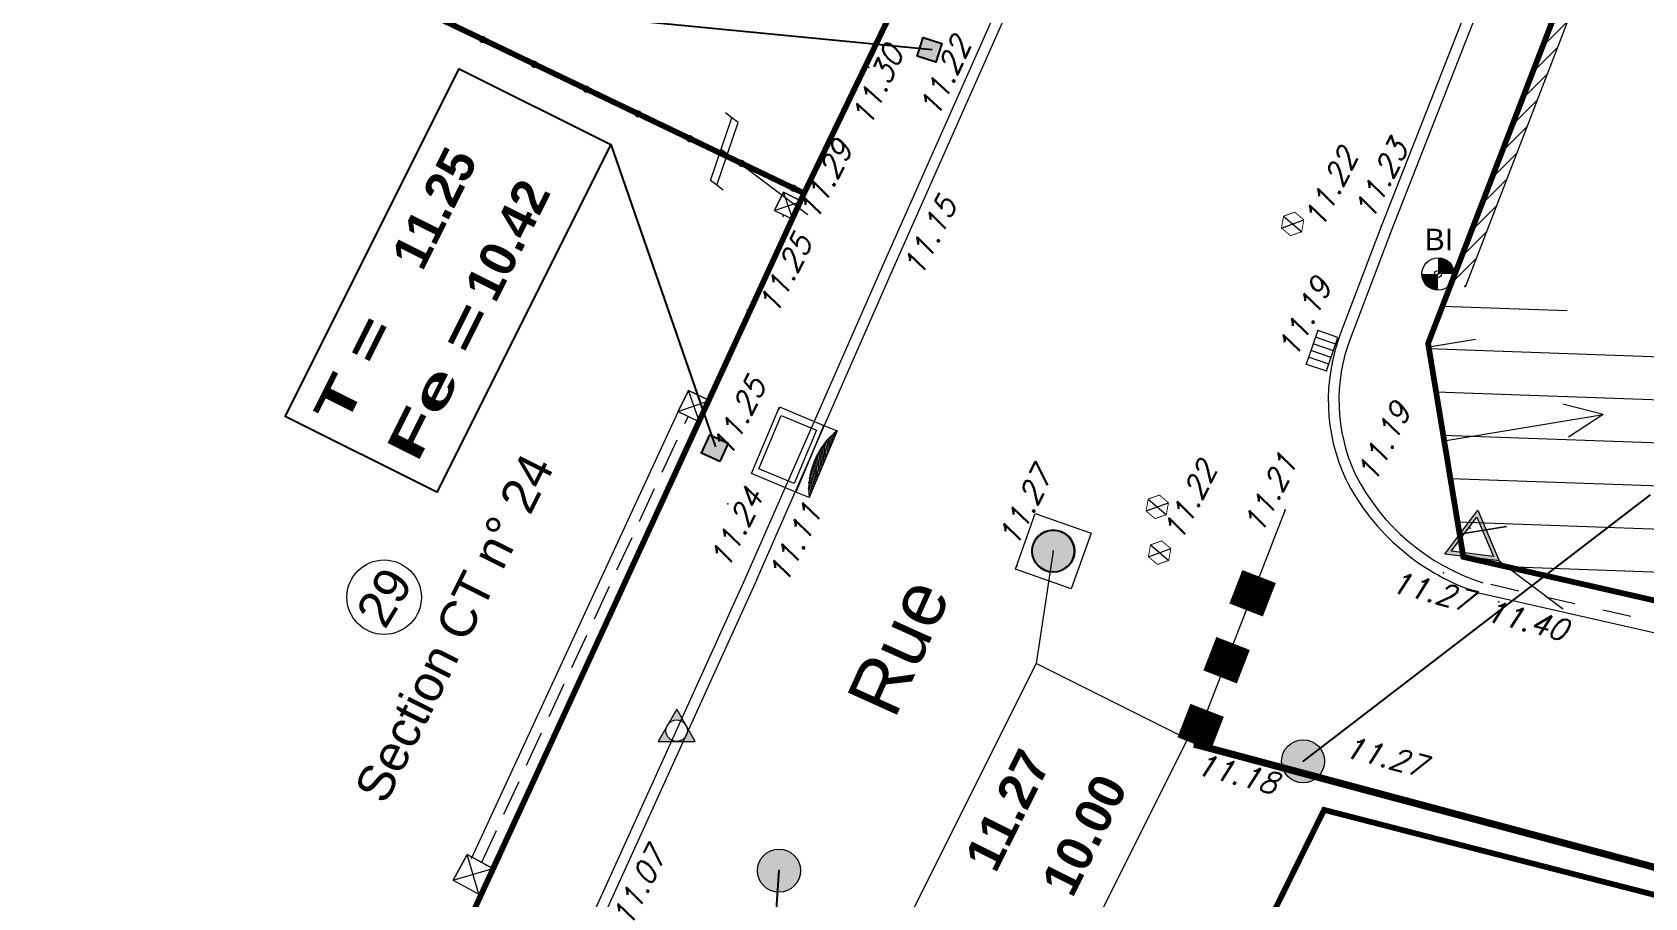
# Model space of a CAD drawing. Header units: metres. Extents: x 1380671 to 1381006, y 5226540 to 5226904.
# Drawn here: x 1380816.77 to 1380839.23, y 5226700.97 to 5226713.04 of the extents above; entities that cross this region are included whole.
import ezdxf
from ezdxf.enums import TextEntityAlignment as Align

# ---------------------------------------------------------------- set-up
doc = ezdxf.new("R2010")
doc.units = ezdxf.units.M
doc.header["$LTSCALE"] = 2
doc.linetypes.add('Grille', pattern=[0.4, 0.2, -0.2])
doc.linetypes.add('INTERROMPU2', pattern=[0.375, 0.25, -0.125])
for name, color, linetype, lineweight in [('ASSEP_P_--GC--', 30, 'Continuous', 0), ('ASSEP_P_AFFRON', 30, 'Continuous', 0), ('ASSEP_P_AV--RC', 30, 'Continuous', 0), ('ASSEP_P_TEXRCA', 30, 'Continuous', 0), ('ASSEP_P_TEXRP', 30, 'Continuous', 0), ('ASSEP_P_TEXRRA', 30, 'Continuous', 0), ('ASSEU_P_AFFRON', 32, 'Continuous', 0), ('ASSEU_P_TEXRRA', 32, 'Continuous', 0), ('CAD_F_PARCELLE', 253, 'Continuous', 0), ('EAU_P_BCH', 5, 'Continuous', 0), ('EAU_P_PI', 5, 'Continuous', 0), ('FDP_F_BATI', 7, 'Continuous', 9), ('FDP_F_BATIPILI', 7, 'Continuous', 0), ('FDP_F_PARCELLE', 7, 'Continuous', 0), ('FDP_F_TBATNUM', 7, 'Continuous', 0), ('FDP_L_BATI', 7, 'Continuous', 0), ('FDP_L_CLOTLEG', 7, 'Continuous', 0), ('FDP_L_MURBAHUT', 7, 'Continuous', 0), ('FDP_L_MURPLEIN', 7, 'Continuous', 0), ('FDP_P_SEUILPIE', 7, 'Continuous', 0), ('GEOD_P_STA', 7, 'Continuous', 0), ('SIGH_L_CEDEZ', 7, 'Continuous', 0), ('SIGH_L_T1', 7, 'Continuous', 0), ('SIGV_P_P-AB', 7, 'Continuous', 0), ('TEL_P_SUP0', 3, 'Continuous', 0), ('TOPOALT', 7, 'Continuous', 0), ('TOPOJIS', 7, 'Continuous', 0), ('VOIE_F_TEXNOM', 252, 'Continuous', 0), ('VOIE_L_BORDURE', 252, 'Continuous', 0)]:
    doc.layers.add(name, color=color, linetype=linetype, lineweight=lineweight)
doc.layers.add('ASSEU_TEXRCA', color=32, linetype='Continuous')
doc.layers.add('ASSEU_TEXRP', color=32, linetype='Continuous')
doc.layers.get('0').freeze()
doc.styles.add('ARIAL', font='arialbd.ttf')
doc.styles.add('Arial 1.0', font='arial.ttf', dxfattribs={"height": 0.2})
doc.styles.add('Romans 1.0', font='Romans.shx', dxfattribs={"height": 0.2})
doc.styles.add('Romans 1.5', font='Romans.shx', dxfattribs={"height": 0.3})

# ---------------------------------------------------------------- blocks, each defined once
blk = doc.blocks.new('TCPOINT')
at = {"color": 0}
blk.add_point((0, 0), dxfattribs=at)
at = {"layer": 'TOPOALT', "style": 'Romans 1.5'}
blk.add_attdef('ALT', text='', height=0.3, dxfattribs=at).set_placement((0.1, -0.1), align=Align.TOP_LEFT)
blk = doc.blocks.new('ftc001')
blk.add_hatch(color=256).paths.add_polyline_path([(0, 0), (0, 1), (1, 1), (1, 0)])
at = {"color": 0}
blk.add_lwpolyline([(0, 0), (0, 1), (1, 1), (1, 0)], close=True, dxfattribs=at)
blk = doc.blocks.new('ftc017')
h = blk.add_hatch(color=256)
h.paths.add_polyline_path([(0.13, 0.075), (0, 0.3), (-0.13, 0.075, -0.576824)])
h.paths.add_polyline_path([(-0.15, 0, -0.131353), (-0.13, 0.075), (-0.26, -0.15), (0, -0.15, -0.414265)])
h.paths.add_polyline_path([(0.26, -0.15), (0.13, 0.075, -0.131551), (0.15, 0, -0.414162), (0, -0.15)])
at = {"color": 0}
blk.add_line((0, 0), (0, 0), dxfattribs=at)
blk.add_lwpolyline([(0.26, -0.15), (0, 0.3), (-0.26, -0.15)], close=True, dxfattribs=at)
blk.add_circle((0, 0), 0.15, dxfattribs=at)
blk = doc.blocks.new('ftc098')
blk.add_line((0, 0.25), (0, 0))
at = {"color": 0}
for p, q in [((1, 0.25), (1, 0)), ((1, 0), (1, 0.25)), ((1, 0), (0, 0))]:
    blk.add_line(p, q, dxfattribs=at)
at = {"flags": 128}
for points in [[(0.5, 0.85), (0.4122, 0.6495)], [(0.5, 0), (0.5, 0.85)], [(0.5, 0.85), (0.5878, 0.6495)]]:
    blk.add_lwpolyline(points, dxfattribs=at)
blk = doc.blocks.new('point')
blk.add_point((0, 0))
blk = doc.blocks.new('ftc081')
h = blk.add_hatch(color=12)
h.paths.add_polyline_path([(0.383, 1.768), (0, 1.104), (-0.384, 1.768)])
h.paths.add_polyline_path([(0.297, 1.718), (0, 1.204), (-0.297, 1.718)], flags=16)
at = {"color": 0, "linetype": 'Continuous'}
blk.add_line((0, 1.104), (0, 0), dxfattribs=at)
at = {"color": 0, "linetype": 'Continuous', "flags": 128}
for points in [[(0.383, 1.768), (0, 1.104), (-0.384, 1.768)], [(0.297, 1.718), (0, 1.204), (-0.297, 1.718)]]:
    blk.add_lwpolyline(points, close=True, dxfattribs=at)
blk.add_blockref('point', (0, 0))
blk = doc.blocks.new('gw01')
for p, q in [((0.4, 1), (0.4, 0)), ((0.6, 1), (0.6, 0)), ((0.6, 0), (0.6, 0))]:
    blk.add_line(p, q)
for points in [[(0, 0), (1, 0), (1, 1), (0, 1), (0, 0)], [(0.2, 1), (0.2, 0)], [(0.8, 1), (0.8, 0)]]:
    blk.add_lwpolyline(points)
blk = doc.blocks.new('ftc002')
h = blk.add_hatch(color=256)
edge = h.paths.add_edge_path()
edge.add_arc((0, 0), 0.3, 0, 360)
at = {"color": 0}
blk.add_line((0, 0), (0, 0), dxfattribs=at)
blk.add_circle((0, 0), 0.3, dxfattribs=at)
blk.add_blockref('point', (0, 0))
blk = doc.blocks.new('ftc026')
at = {"color": 0, "const_width": 0.225}
for points in [[(-0.000034, 0.1125, -0.414214), (0.1125, 0.000034, 0.173621)], [(0.000034, -0.1125, -0.414214), (-0.1125, -0.000034, 0.173621)]]:
    blk.add_lwpolyline(points, format="xyb", dxfattribs=at)
at = {"color": 0}
for radius in [0.225, 0.048726]:
    blk.add_circle((0, 0), radius, dxfattribs=at)
blk.add_blockref('point', (0, 0))
at = {"color": 0, "style": 'Arial 1.0'}
blk.add_text('BI', height=0.3, dxfattribs=at).set_placement((-0.185992, 0.33107))
blk = doc.blocks.new('ftc009')
at = {"color": 0}
for p, q in [((0, 1), (1, 1)), ((0, 0), (1, 1)), ((1, 1), (0, 1)), ((0, 1), (1, 0)), ((1, 1), (1, 0)), ((1, 0), (1, 1)), ((1, 0), (0, 0))]:
    blk.add_line(p, q, dxfattribs=at)
blk.add_line((0, 1), (0, 0))
blk = doc.blocks.new('ftc015')
for p, q in [((0.029, -0.3), (0.115, -0.214)), ((0.066, -0.3), (0.194, -0.172)), ((0.104, -0.3), (0.256, -0.147)), ((0.141, -0.3), (0.31, -0.131)), ((0.179, -0.3), (0.359, -0.12)), ((0.216, -0.3), (0.404, -0.113)), ((0.254, -0.3), (0.445, -0.108)), ((0.291, -0.3), (0.484, -0.107)), ((0.328, -0.3), (0.522, -0.107)), ((0.366, -0.3), (0.557, -0.109)), ((0.403, -0.3), (0.591, -0.112)), ((0.441, -0.3), (0.624, -0.117)), ((0.478, -0.3), (0.655, -0.123)), ((0.515, -0.3), (0.686, -0.13)), ((0.553, -0.3), (0.715, -0.138)), ((0.59, -0.3), (0.743, -0.147)), ((0.628, -0.3), (0.77, -0.157)), ((0.665, -0.3), (0.797, -0.168)), ((0.703, -0.3), (0.823, -0.18)), ((0.74, -0.3), (0.847, -0.193)), ((0.777, -0.3), (0.871, -0.206)), ((0.815, -0.3), (0.895, -0.22)), ((0.852, -0.3), (0.917, -0.235)), ((0.89, -0.3), (0.939, -0.25)), ((0.927, -0.3), (0.961, -0.267)), ((0.965, -0.3), (0.981, -0.283))]:
    blk.add_line(p, q)
blk.add_lwpolyline([(0, 1), (1, 1), (1, 0), (0, 0), (0, 1)])
for points in [[(0.1, 0.9), (0.9, 0.9), (0.9, 0.1), (0.1, 0.1)], [(0, 0), (1, 0), (1, -0.3), (0, -0.3)]]:
    blk.add_lwpolyline(points, close=True)
blk.add_arc((0.5, -0.849), 0.742, 47.6561, 132.3439)
blk = doc.blocks.new('GeoCarre')
at = {"const_width": 1}
blk.add_lwpolyline([(0, -0.5), (0, 0.5)], dxfattribs=at)
blk = doc.blocks.new('ftc019')
at = {"color": 0}
blk.add_line((0, 1.510991), (0, 0), dxfattribs=at)
for points in [[(-0.438601, 1.254946), (-0.438601, 1.36518), (0.438601, 1.656803), (0.438601, 1.767036)], [(-0.438601, 1.144712), (-0.438601, 1.254946), (0.438601, 1.546569), (0.438601, 1.656803)]]:
    blk.add_lwpolyline(points, dxfattribs=at)
blk = doc.blocks.new('GeoRond')
at = {"const_width": 0.499}
blk.add_lwpolyline([(-0.2505, 0, 1), (0.2505, 0, 1)], format="xyb", close=True, dxfattribs=at)
blk = doc.blocks.new('ftc014')
at = {"color": 0}
blk.add_lwpolyline([(0, 1), (1, 1), (1, 0), (0, 0), (0, 1)], dxfattribs=at)
blk.add_circle((0.5, 0.5), 0.35, dxfattribs=at)
blk = doc.blocks.new('cb019')
at = {"color": 0}
for p, q in [((-0.156, -0.057), (0.156, 0.057)), ((-0.126, 0.109), (0.126, -0.109))]:
    blk.add_line(p, q, dxfattribs=at)
at = {"color": 0, "const_width": 0.012}
blk.add_lwpolyline([(-0.03, -0.164), (0.126, -0.109), (0.156, 0.057), (0.03, 0.164), (-0.126, 0.109), (-0.156, -0.057)], close=True, dxfattribs=at)

msp = doc.modelspace()

# ---------------------------------------------------------------- hatches: boundary and pattern name
at = {"layer": 'FDP_F_BATI'}
h = msp.add_hatch(dxfattribs=at)
h.set_pattern_fill('_U', color=256, scale=0.6, angle=-2.0042, style=0, pattern_type=0)
h.set_pattern_definition([(357.995834542, (0, 0), (0.02098329197, 0.59963297229), [])])
h.paths.add_polyline_path([(1380836.534, 5226709.529), (1380836.212, 5226708.702), (1380836.703, 5226705.726), (1380837.068, 5226705.641), (1380848.385, 5226703.06), (1380849.205, 5226706.653)])
at = {"layer": 'FDP_L_MURPLEIN'}
h = msp.add_hatch(dxfattribs=at)
h.set_pattern_fill('_USER', color=256, scale=0.16, angle=45, style=0, pattern_type=0)
h.set_pattern_definition([(45, (0, 0), (-0.11313708499, 0.11313708499), [])])
h.paths.add_polyline_path([(1380848.43, 5226703.255), (1380848.385, 5226703.06), (1380848.447, 5226703.046), (1380856.5, 5226702.866), (1380856.504, 5226703.065), (1380848.472, 5226703.245)])
h.paths.add_polyline_path([(1380839.661, 5226717.112), (1380839.502, 5226717.174), (1380836.534, 5226709.529), (1380836.731, 5226709.485)])
h.paths.add_polyline_path([(1380839.961, 5226718.356), (1380840.115, 5226718.295), (1380840.116, 5226718.298), (1380842.105, 5226723.468), (1380842.225, 5226723.78), (1380842.043, 5226723.838), (1380841.918, 5226723.539)])

# ---------------------------------------------------------------- linework, layer by layer
at = {"layer": 'ASSEP_P_TEXRCA'}
msp.add_line((1380830.99, 5226705.807), (1380830.751, 5226704.241), dxfattribs=at)
at = {"layer": 'ASSEP_P_TEXRCA', "flags": 128}
msp.add_lwpolyline([(1380832.862, 5226703.186), (1380830.751, 5226704.241), (1380828.328, 5226699.393), (1380830.439, 5226698.338)], close=True, dxfattribs=at)
at = {"layer": 'ASSEU_TEXRCA', "flags": 128}
for points in [[(1380829.304, 5226712.797), (1380824.468, 5226713.264)], [(1380824.825, 5226711.477), (1380826.286, 5226707.259)], [(1380839.307, 5226706.591), (1380834.471, 5226702.877)], [(1380826.954, 5226698.166), (1380827.17, 5226701.352)]]:
    msp.add_lwpolyline(points, dxfattribs=at)
at = {"layer": 'ASSEU_TEXRCA', "color": 32, "flags": 128}
msp.add_lwpolyline([(1380824.825, 5226711.477), (1380822.402, 5226706.629), (1380820.291, 5226707.684), (1380822.714, 5226712.532)], close=True, dxfattribs=at)
at = {"layer": 'CAD_F_PARCELLE', "const_width": 0.08, "flags": 128}
for points in [[(1380878.856, 5226694.086), (1380858.261, 5226699.13), (1380856.5, 5226702.866), (1380848.447, 5226703.046), (1380836.703, 5226705.726), (1380836.212, 5226708.702), (1380842.043, 5226723.838), (1380842.043, 5226723.838)], [(1380832.051, 5226720.197), (1380827.519, 5226710.795), (1380822.052, 5226713.416)], [(1380820.77, 5226696.204), (1380822.632, 5226700.176), (1380823.189, 5226701.383), (1380827.519, 5226710.795)]]:
    msp.add_lwpolyline(points, dxfattribs=at)
msp.add_lwpolyline([(1380834.763, 5226702.199), (1380831.326, 5226695.225), (1380844.517, 5226692.446), (1380870.136, 5226686.67), (1380875.433, 5226691.728)], close=True, dxfattribs=at)
at = {"layer": 'FDP_F_BATI', "flags": 128}
msp.add_lwpolyline([(1380842.225, 5226723.78), (1380836.728, 5226709.485)], dxfattribs=at)
at = {"layer": 'FDP_F_TBATNUM'}
msp.add_circle((1380821.669, 5226705.164), 0.519, dxfattribs=at)
at = {"layer": 'FDP_L_BATI', "flags": 128}
msp.add_lwpolyline([(1380825.767, 5226707.752), (1380826.06, 5226707.611)], dxfattribs=at)
at = {"layer": 'FDP_L_CLOTLEG', "flags": 128}
msp.add_lwpolyline([(1380822.859, 5226713.025), (1380827.519, 5226710.795), (1380827.683, 5226711.138)], dxfattribs=at)
at = {"layer": 'FDP_L_MURBAHUT', "flags": 128}
for points in [[(1380822.887, 5226701.523), (1380825.765, 5226707.748)], [(1380823.159, 5226701.397), (1380826.038, 5226707.622)]]:
    msp.add_lwpolyline(points, dxfattribs=at)
at = {"layer": 'FDP_L_MURBAHUT', "linetype": 'INTERROMPU2', "flags": 128}
msp.add_lwpolyline([(1380823.023, 5226701.46), (1380825.902, 5226707.685)], dxfattribs=at)
at = {"layer": 'FDP_L_MURPLEIN'}
for p, q in [((1380839.961, 5226718.356), (1380836.212, 5226708.702)), ((1380836.212, 5226708.702), (1380836.703, 5226705.726)), ((1380836.703, 5226705.726), (1380837.068, 5226705.641)), ((1380837.068, 5226705.641), (1380848.447, 5226703.046)), ((1380823.159, 5226701.397), (1380823.086, 5226701.43))]:
    msp.add_line(p, q, dxfattribs=at)
at = {"layer": 'SIGH_L_CEDEZ', "linetype": 'Continuous', "flags": 128}
msp.add_lwpolyline([(1380834.219, 5226706.384), (1380832.951, 5226703.117)], dxfattribs=at)
at = {"layer": 'SIGH_L_T1', "const_width": 0.1, "flags": 128}
msp.add_lwpolyline([(1380832.951, 5226703.117), (1380839.979, 5226701.234)], dxfattribs=at)
at = {"layer": 'VOIE_L_BORDURE', "flags": 128}
for points in [[(1380826.722, 5226705.473), (1380828.602, 5226709.754), (1380830.858, 5226714.846), (1380832.639, 5226718.783), (1380840.207, 5226734.987), (1380843.025, 5226740.744)], [(1380826.859, 5226705.413), (1380828.739, 5226709.693), (1380830.995, 5226714.785), (1380832.775, 5226718.72), (1380840.342, 5226734.922), (1380843.159, 5226740.678)], [(1380826.723, 5226705.475), (1380824.553, 5226700.691), (1380819.901, 5226691.09), (1380815.7, 5226682.997), (1380810.403, 5226672.787), (1380798.515, 5226650.075)], [(1380826.859, 5226705.413), (1380824.689, 5226700.627), (1380820.035, 5226691.023), (1380815.833, 5226682.928), (1380810.536, 5226672.717), (1380798.644, 5226649.998)], [(1380844.465, 5226703.507), (1380836.941, 5226705.218)]]:
    msp.add_lwpolyline(points, dxfattribs=at)
for points in [[(1380839.073, 5226719.289), (1380835.56, 5226710.334), (1380834.989, 5226708.83, 0.201267), (1380835.061, 5226706.817, 0.20223), (1380836.941, 5226705.218)], [(1380839.212, 5226719.234), (1380835.7, 5226710.28), (1380835.129, 5226708.777, 0.201256), (1380835.197, 5226706.88, 0.200584), (1380836.974, 5226705.365, 0.188267)]]:
    msp.add_lwpolyline(points, format="xyb", dxfattribs=at)
at = {"layer": 'VOIE_L_BORDURE', "linetype": 'Grille', "flags": 128}
msp.add_lwpolyline([(1380844.498, 5226703.653), (1380836.974, 5226705.365)], dxfattribs=at)

# ---------------------------------------------------------------- block references
at = {"layer": 'ASSEP_P_--GC--', "xscale": 0.4937651467994781, "yscale": 0.2972413050025428, "rotation": 251.0402743328208}
msp.add_blockref('gw01', (1380834.675, 5226708.882), dxfattribs=at)
at = {"layer": 'ASSEP_P_AFFRON', "xscale": 0.8235791514318016, "yscale": 0.8235791514318016, "rotation": 160.4590061476524}
msp.add_blockref('ftc014', (1380831.516, 5226706.057), dxfattribs=at)
at = {"layer": 'ASSEP_P_AFFRON', "rotation": 359.5558544134449}
msp.add_blockref('ftc002', (1380830.99, 5226705.807), dxfattribs=at)
at = {"layer": 'ASSEP_P_AFFRON'}
msp.add_blockref('ftc002', (1380830.99, 5226705.807), dxfattribs=at)
at = {"layer": 'ASSEP_P_AV--RC', "xscale": 1.007031094178251, "yscale": 0.6689091107983199, "rotation": 67.36975815588507}
msp.add_blockref('ftc015', (1380827.405, 5226706.63), dxfattribs=at)
at = {"layer": 'ASSEU_P_AFFRON'}
for p in [(1380834.471, 5226702.877), (1380827.17, 5226701.352)]:
    msp.add_blockref('ftc002', p, dxfattribs=at)
at = {"layer": 'ASSEU_TEXRCA'}
for p, xscale, yscale, rotation in [((1380829.094, 5226712.709), 0.2728819413370568, 0.2728819413370568, 342.1130330946248), ((1380826.344, 5226707.056), 0.2796232847341133, 0.2796232847341133, 65.55423072291114)]:
    msp.add_blockref('ftc001', p, dxfattribs=dict(at, xscale=xscale, yscale=yscale, rotation=rotation))
at = {"layer": 'EAU_P_BCH'}
for p in [(1380834.325, 5226710.368), (1380832.439, 5226706.424), (1380832.472, 5226705.785)]:
    msp.add_blockref('cb019', p, dxfattribs=at)
at = {"layer": 'EAU_P_PI'}
msp.add_blockref('ftc026', (1380836.351, 5226709.67), dxfattribs=at)
at = {"layer": 'FDP_F_BATIPILI'}
for p, xscale, yscale, rotation in [((1380827.362, 5226710.434), 0.2810756228342264, 0.2810756228342264, 64.38389872948667), ((1380826.06, 5226707.611), 0.3250776343627621, 0.3250776343627621, 64.4393573475253), ((1380822.987, 5226701.026), 0.4042786259016453, 0.4042786259016453, 61.29662236304228)]:
    msp.add_blockref('ftc009', p, dxfattribs=dict(at, xscale=xscale, yscale=yscale, rotation=rotation))
at = {"layer": 'FDP_L_CLOTLEG', "xscale": 0.1, "yscale": 0.1, "zscale": 0.1, "rotation": 334.4213272440725}
for p in [(1380823.04, 5226712.939), (1380823.761, 5226712.593), (1380824.483, 5226712.248), (1380825.205, 5226711.902), (1380825.926, 5226711.557), (1380826.648, 5226711.212), (1380827.369, 5226710.866)]:
    msp.add_blockref('GeoRond', p, dxfattribs=at)
at = {"layer": 'FDP_P_SEUILPIE', "xscale": 2.640747882222036, "yscale": 2.640747882222036, "rotation": 279.3602184072851}
msp.add_blockref('ftc098', (1380836.221, 5226708.649), dxfattribs=at)
at = {"layer": 'GEOD_P_STA'}
msp.add_blockref('ftc017', (1380825.744, 5226703.303), dxfattribs=at)
msp.add_blockref('ftc017', (1380825.744, 5226703.303), dxfattribs=at)
at = {"layer": 'SIGH_L_CEDEZ', "linetype": 'Continuous', "xscale": 0.5, "yscale": 0.5, "zscale": 0.5, "rotation": 248.78512872649}
for p in [(1380833.767, 5226705.219), (1380833.405, 5226704.286), (1380833.043, 5226703.354)]:
    msp.add_blockref('GeoCarre', p, dxfattribs=at)
at = {"layer": 'SIGV_P_P-AB', "rotation": 53.00415}
msp.add_blockref('ftc081', (1380838.086, 5226705.007), dxfattribs=at)
at = {"layer": 'TEL_P_SUP0', "rotation": 52.95555}
msp.add_blockref('ftc019', (1380827.571, 5226710.501), dxfattribs=at)
at = {"layer": 'TOPOJIS'}
for p in [(1380822.859, 5226713.025), (1380829.354, 5226712.625), (1380827.483, 5226710.687), (1380827.516, 5226710.796), (1380827.362, 5226710.434), (1380836.212, 5226708.702), (1380834.514, 5226708.415), (1380834.796, 5226708.319), (1380826.2, 5226707.905), (1380827.174, 5226707.789), (1380826.027, 5226707.598), (1380826.06, 5226707.611), (1380827.095, 5226707.625), (1380827.787, 5226707.558), (1380827.792, 5226707.559), (1380826.46, 5226707.31), (1380826.333, 5226707.059), (1380836.799, 5226706.127), (1380836.703, 5226705.726), (1380837.068, 5226705.641), (1380837.112, 5226705.656), (1380838.086, 5226705.007), (1380823.159, 5226701.397), (1380823.181, 5226701.381), (1380822.987, 5226701.026)]:
    msp.add_blockref('TCPOINT', p, dxfattribs=at)
ref = msp.add_blockref('TCPOINT', (1380828.42, 5226712.547), dxfattribs=at)
ref.add_attrib('ALT', '11.30', dxfattribs={"layer": 'TOPOALT', "height": 0.3, "rotation": 65.393, "style": 'Romans 1.5', "oblique": 18}).set_placement((1380828.158, 5226711.826), align=Align.TOP_LEFT)
ref = msp.add_blockref('TCPOINT', (1380829.094, 5226712.709), dxfattribs=at)
ref.add_attrib('ALT', '11.22', dxfattribs={"layer": 'TOPOALT', "height": 0.3, "rotation": 65.393, "style": 'Romans 1.5', "oblique": 18}).set_placement((1380829.1, 5226711.95), align=Align.TOP_LEFT)
ref = msp.add_blockref('TCPOINT', (1380827.226, 5226710.475), dxfattribs=at)
ref.add_attrib('ALT', '11.29', dxfattribs={"layer": 'TOPOALT', "height": 0.3, "rotation": 63.5136, "style": 'Romans 1.5', "oblique": 18}).set_placement((1380827.419, 5226710.52), align=Align.TOP_LEFT)
ref = msp.add_blockref('TCPOINT', (1380835.56, 5226710.334), dxfattribs=at)
ref.add_attrib('ALT', '11.23', dxfattribs={"layer": 'TOPOALT', "height": 0.3, "rotation": 63.5136, "style": 'Romans 1.5', "oblique": 18}).set_placement((1380835.159, 5226710.526), align=Align.TOP_LEFT)
ref = msp.add_blockref('TCPOINT', (1380834.325, 5226710.368), dxfattribs=at)
ref.add_attrib('ALT', '11.22', dxfattribs={"layer": 'TOPOALT', "height": 0.3, "rotation": 63.5136, "style": 'Romans 1.5', "oblique": 18}).set_placement((1380834.459, 5226710.412), align=Align.TOP_LEFT)
ref = msp.add_blockref('TCPOINT', (1380828.739, 5226709.693), dxfattribs=at)
ref.add_attrib('ALT', '11.15', dxfattribs={"layer": 'TOPOALT', "height": 0.3, "rotation": 63.5136, "style": 'Romans 1.5', "oblique": 18}).set_placement((1380828.873, 5226709.738), align=Align.TOP_LEFT)
ref = msp.add_blockref('TCPOINT', (1380826.724, 5226709.168), dxfattribs=at)
ref.add_attrib('ALT', '11.25', dxfattribs={"layer": 'TOPOALT', "height": 0.3, "rotation": 63.5136, "style": 'Romans 1.5', "oblique": 18}).set_placement((1380826.858, 5226709.212), align=Align.TOP_LEFT)
ref = msp.add_blockref('TCPOINT', (1380834.675, 5226708.882), dxfattribs=at)
ref.add_attrib('ALT', '11.19', dxfattribs={"layer": 'TOPOALT', "height": 0.3, "rotation": 63.5136, "style": 'Romans 1.5', "oblique": 18}).set_placement((1380834.093, 5226708.605), align=Align.TOP_LEFT)
ref = msp.add_blockref('TCPOINT', (1380826.081, 5226707.177), dxfattribs=at)
ref.add_attrib('ALT', '11.25', dxfattribs={"layer": 'TOPOALT', "height": 0.3, "rotation": 63.5136, "style": 'Romans 1.5', "oblique": 18}).set_placement((1380826.215, 5226707.222), align=Align.TOP_LEFT)
ref = msp.add_blockref('TCPOINT', (1380835.061, 5226706.817), dxfattribs=at)
ref.add_attrib('ALT', '11.19', dxfattribs={"layer": 'TOPOALT', "height": 0.3, "rotation": 63.5136, "style": 'Romans 1.5', "oblique": 18}).set_placement((1380835.195, 5226706.862), align=Align.TOP_LEFT)
ref = msp.add_blockref('TCPOINT', (1380830.485, 5226705.603), dxfattribs=at)
ref.add_attrib('ALT', '11.27', dxfattribs={"layer": 'TOPOALT', "height": 0.3, "rotation": 63.5136, "style": 'Romans 1.5', "oblique": 18}).set_placement((1380830.202, 5226705.972), align=Align.TOP_LEFT)
ref = msp.add_blockref('TCPOINT', (1380832.439, 5226706.424), dxfattribs=at)
ref.add_attrib('ALT', '11.22', dxfattribs={"layer": 'TOPOALT', "height": 0.3, "rotation": 63.5136, "style": 'Romans 1.5', "oblique": 18}).set_placement((1380832.498, 5226706.05), align=Align.TOP_LEFT)
ref = msp.add_blockref('TCPOINT', (1380834.219, 5226706.384), dxfattribs=at)
ref.add_attrib('ALT', '11.21', dxfattribs={"layer": 'TOPOALT', "height": 0.3, "rotation": 63.5136, "style": 'Romans 1.5', "oblique": 18}).set_placement((1380833.617, 5226706.153), align=Align.TOP_LEFT)
ref = msp.add_blockref('TCPOINT', (1380826.455, 5226706.467), dxfattribs=dict(at, rotation=359.5558628470047))
ref.add_attrib('ALT', '11.24', dxfattribs={"layer": 'TOPOALT', "height": 0.3, "rotation": 63.9577, "style": 'Romans 1.0', "oblique": 18}).set_placement((1380826.183, 5226705.664), align=Align.TOP_LEFT)
ref = msp.add_blockref('TCPOINT', (1380826.859, 5226705.413), dxfattribs=at)
ref.add_attrib('ALT', '11.11', dxfattribs={"layer": 'TOPOALT', "height": 0.3, "rotation": 63.5136, "style": 'Romans 1.5', "oblique": 18}).set_placement((1380826.994, 5226705.458), align=Align.TOP_LEFT)
ref = msp.add_blockref('TCPOINT', (1380836.425, 5226705.506), dxfattribs=at)
ref.add_attrib('ALT', '11.27', dxfattribs={"layer": 'TOPOALT', "height": 0.3, "rotation": 345.4804, "style": 'Romans 1.5', "oblique": 18}).set_placement((1380835.739, 5226705.538), align=Align.TOP_LEFT)
ref = msp.add_blockref('TCPOINT', (1380837.198, 5226705.1), dxfattribs=at)
ref.add_attrib('ALT', '11.40', dxfattribs={"layer": 'TOPOALT', "height": 0.3, "rotation": 345.4804, "style": 'Romans 1.5', "oblique": 18}).set_placement((1380837.055, 5226705.132), align=Align.TOP_LEFT)
ref = msp.add_blockref('TCPOINT', (1380832.951, 5226703.117), dxfattribs=at)
ref.add_attrib('ALT', '11.18', dxfattribs={"layer": 'TOPOALT', "height": 0.3, "rotation": 345.4804, "style": 'Romans 1.5', "oblique": 18}).set_placement((1380833.023, 5226702.995), align=Align.TOP_LEFT)
ref = msp.add_blockref('TCPOINT', (1380834.471, 5226702.877), dxfattribs=at)
ref.add_attrib('ALT', '11.27', dxfattribs={"layer": 'TOPOALT', "height": 0.3, "rotation": 345.4804, "style": 'Romans 1.5', "oblique": 18}).set_placement((1380835.089, 5226703.236), align=Align.TOP_LEFT)
ref = msp.add_blockref('TCPOINT', (1380824.689, 5226700.627), dxfattribs=at)
ref.add_attrib('ALT', '11.07', dxfattribs={"layer": 'TOPOALT', "height": 0.3, "rotation": 63.5136, "style": 'Romans 1.5', "oblique": 18}).set_placement((1380824.823, 5226700.672), align=Align.TOP_LEFT)

# ---------------------------------------------------------------- texts
at = {"layer": 'ASSEP_P_TEXRP', "style": 'ARIAL'}
msp.add_text(' 10.00', height=0.5, rotation=63.4474, dxfattribs=at).set_placement((1380831.169, 5226700.784, -6.97))
at = {"layer": 'ASSEP_P_TEXRRA', "style": 'ARIAL'}
msp.add_text('11.27', height=0.5, rotation=63.4474, dxfattribs=at).set_placement((1380830.969, 5226702.867), align=Align.RIGHT)
at = {"layer": 'ASSEU_P_TEXRRA', "style": 'ARIAL'}
msp.add_text('11.25', height=0.5, rotation=63.4474, dxfattribs=at).set_placement((1380822.982, 5226711.258), align=Align.RIGHT)
at = {"layer": 'ASSEU_P_TEXRRA', "style": 'ARIAL', "width": 1.516535}
msp.add_text('T =', height=0.5, rotation=63.4474, dxfattribs=at).set_placement((1380821.118, 5226707.528), (1380821.815, 5226708.923), align=Align.FIT)
at = {"layer": 'ASSEU_TEXRP', "style": 'ARIAL'}
msp.add_text(' 10.42', height=0.5, rotation=63.4474, dxfattribs=at).set_placement((1380823.132, 5226709.075, -6.97))
at = {"layer": 'ASSEU_TEXRP', "style": 'ARIAL', "width": 1.651217}
msp.add_text('Fe =', height=0.5, rotation=63.4474, dxfattribs=at).set_placement((1380822.129, 5226707.023), (1380823.175, 5226709.116), align=Align.FIT)
at = {"layer": 'FDP_F_PARCELLE', "style": 'Arial 1.0'}
msp.add_text('Section CT n° 24', height=0.5, rotation=63.4474, dxfattribs=at).set_placement((1380822.867, 5226704.622), align=Align.CENTER)
at = {"layer": 'FDP_F_TBATNUM', "style": 'Arial 1.0'}
msp.add_text('29', height=0.5, rotation=58.5183, dxfattribs=at).set_placement((1380821.669, 5226705.164), align=Align.MIDDLE_CENTER)
at = {"layer": 'VOIE_F_TEXNOM', "style": 'Arial 1.0'}
msp.add_text('Rue                                      Basse                                          de                                              Saint-Eloi', height=0.75, rotation=65.6833, dxfattribs=at).set_placement((1380838.145, 5226725.088), align=Align.MIDDLE_CENTER)

doc.saveas('drawing.dxf')
